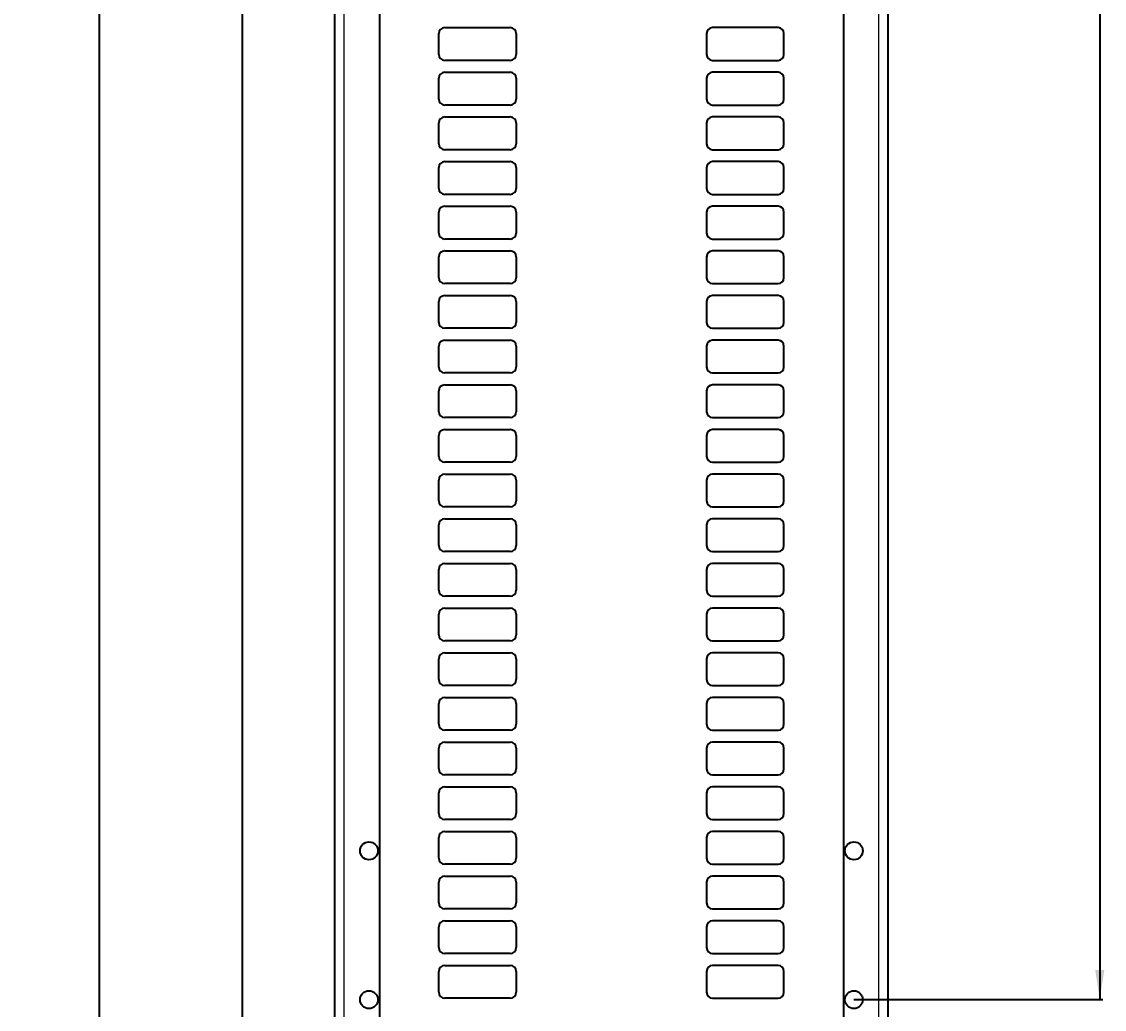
# Model space of a CAD drawing. Header units: millimetres. Extents: x -312 to 553, y -456 to 1988.
# Drawn here: x -312.1 to 51.9, y -152 to 179.8 of the extents above; entities that cross this region are included whole.
import ezdxf

# ---------------------------------------------------------------- set-up
doc = ezdxf.new("R2010")
doc.units = ezdxf.units.MM
doc.layers.add('FORMAT', color=7, linetype='Continuous')
doc.styles.add('SLDTEXTSTYLE0', font='TXT', dxfattribs={"width": 0.75})
doc.dimstyles.new('SLDDIMSTYLE0', dxfattribs={"dimtxt": 20, "dimasz": 10, "dimexe": 0, "dimexo": 0.0625, "dimgap": 5, "dimtad": 2, "dimdec": 1, "dimrnd": 1e-09, "dimzin": 12, "dimdsep": 46, "dimtxsty": 'SLDTEXTSTYLE0', "dimsah": 1, "dimcen": 0.09, "dimadec": 0, "dimazin": 3, "dimtfac": 1, "dimtofl": 0, "dimtmove": 0, "dimatfit": 3, "dimfxl": 0, "dimfrac": 2, "dimtolj": 1, "dimtzin": 12, "dimarcsym": 0})

# ---------------------------------------------------------------- blocks, each defined once
blk = doc.blocks.new('_D')
at = {"layer": 'FORMAT'}
for p, q in [((-178.34, 1842.76), (-286.98, 1842.76)), ((-285.98, 1842.76), (-285.98, -240.26)), ((-178.34, -240.26), (-286.98, -240.26))]:
    blk.add_line(p, q, dxfattribs=at)
for points in [[(-285.98, 1842.76), (-287.52, 1832.76), (-284.45, 1832.76)], [(-285.98, -240.26), (-284.45, -230.26), (-287.52, -230.26)]]:
    blk.add_solid(points, dxfattribs=at)
at = {"layer": 'FORMAT', "insert": (-311.77, 771.7), "char_height": 20, "attachment_point": 1, "rotation": 90, "style": 'SLDTEXTSTYLE0'}
blk.add_mtext('2083', dxfattribs=at)
blk = doc.blocks.new('_D_2')
at = {"layer": 'FORMAT'}
for p, q in [((-32.32, 1751.25), (51.32, 1751.25)), ((50.32, 1751.25), (50.32, -148.75)), ((-32.32, -148.75), (51.32, -148.75))]:
    blk.add_line(p, q, dxfattribs=at)
for points in [[(50.32, 1751.25), (48.78, 1741.25), (51.85, 1741.25)], [(50.32, -148.75), (51.85, -138.75), (48.78, -138.75)]]:
    blk.add_solid(points, dxfattribs=at)
at = {"layer": 'FORMAT', "insert": (24.53, 771.7), "char_height": 20, "attachment_point": 1, "rotation": 90, "style": 'SLDTEXTSTYLE0'}
blk.add_mtext('1900', dxfattribs=at)
blk = doc.blocks.new('_D_4')
at = {"layer": 'FORMAT'}
for p, q in [((-191.83, 801.24), (-191.83, -298.25)), ((-35.83, 801.24), (-35.83, -298.25)), ((-191.83, -297.25), (-35.83, -297.25))]:
    blk.add_line(p, q, dxfattribs=at)
for points in [[(-191.83, -297.25), (-181.83, -298.79), (-181.83, -295.71)], [(-35.83, -297.25), (-45.83, -295.71), (-45.83, -298.79)]]:
    blk.add_solid(points, dxfattribs=at)
at = {"layer": 'FORMAT', "insert": (-136, -271.47), "char_height": 20, "attachment_point": 1, "style": 'SLDTEXTSTYLE0'}
blk.add_mtext('156', dxfattribs=at)
blk = doc.blocks.new('_D_5')
at = {"layer": 'FORMAT'}
for p, q in [((-191.84, 1826.25), (-238.98, 1826.25)), ((-237.98, 1826.25), (-237.98, -223.75)), ((-191.84, -223.75), (-238.98, -223.75))]:
    blk.add_line(p, q, dxfattribs=at)
for points in [[(-237.98, 1826.25), (-239.52, 1816.25), (-236.45, 1816.25)], [(-237.98, -223.75), (-236.45, -213.75), (-239.52, -213.75)]]:
    blk.add_solid(points, dxfattribs=at)
at = {"layer": 'FORMAT', "insert": (-263.77, 771.7), "char_height": 20, "attachment_point": 1, "rotation": 90, "style": 'SLDTEXTSTYLE0'}
blk.add_mtext('2050', dxfattribs=at)

msp = doc.modelspace()

# ---------------------------------------------------------------- linework, layer by layer
at = {"color": 7, "linetype": 'Continuous', "lineweight": 25}
for p, q in [((-206.83, -240.25), (-206.83, 1842.75)), ((-20.83, -240.25), (-20.83, 1842.75)), ((-171.83, 168.75), (-171.83, 175.75)), ((-169.83, 177.75), (-147.83, 177.75)), ((-145.83, 175.75), (-145.83, 168.75)), ((-81.83, 175.75), (-81.83, 168.75)), ((-57.83, 177.75), (-79.83, 177.75)), ((-55.83, 168.75), (-55.83, 175.75)), ((-147.83, 166.75), (-169.83, 166.75)), ((-79.83, 166.75), (-57.83, 166.75)), ((-171.83, 153.75), (-171.83, 160.75)), ((-169.83, 162.75), (-147.83, 162.75)), ((-145.83, 160.75), (-145.83, 153.75)), ((-81.83, 160.75), (-81.83, 153.75)), ((-57.83, 162.75), (-79.83, 162.75)), ((-55.83, 153.75), (-55.83, 160.75)), ((-147.83, 151.75), (-169.83, 151.75)), ((-79.83, 151.75), (-57.83, 151.75)), ((-171.83, 138.75), (-171.83, 145.75)), ((-169.83, 147.75), (-147.83, 147.75)), ((-145.83, 145.75), (-145.83, 138.75)), ((-81.83, 145.75), (-81.83, 138.75)), ((-57.83, 147.75), (-79.83, 147.75)), ((-55.83, 138.75), (-55.83, 145.75)), ((-147.83, 136.75), (-169.83, 136.75)), ((-79.83, 136.75), (-57.83, 136.75)), ((-169.83, 132.75), (-147.83, 132.75)), ((-57.83, 132.75), (-79.83, 132.75)), ((-171.83, 123.75), (-171.83, 130.75)), ((-145.83, 130.75), (-145.83, 123.75)), ((-81.83, 130.75), (-81.83, 123.75)), ((-55.83, 123.75), (-55.83, 130.75)), ((-147.83, 121.75), (-169.83, 121.75)), ((-79.83, 121.75), (-57.83, 121.75)), ((-169.83, 117.75), (-147.83, 117.75)), ((-57.83, 117.75), (-79.83, 117.75)), ((-171.83, 108.75), (-171.83, 115.75)), ((-145.83, 115.75), (-145.83, 108.75)), ((-81.83, 115.75), (-81.83, 108.75)), ((-55.83, 108.75), (-55.83, 115.75)), ((-147.83, 106.75), (-169.83, 106.75)), ((-79.83, 106.75), (-57.83, 106.75)), ((-169.83, 102.75), (-147.83, 102.75)), ((-57.83, 102.75), (-79.83, 102.75)), ((-171.83, 93.75), (-171.83, 100.75)), ((-145.83, 100.75), (-145.83, 93.75)), ((-81.83, 100.75), (-81.83, 93.75)), ((-55.83, 93.75), (-55.83, 100.75)), ((-147.83, 91.75), (-169.83, 91.75)), ((-79.83, 91.75), (-57.83, 91.75)), ((-169.83, 87.75), (-147.83, 87.75)), ((-57.83, 87.75), (-79.83, 87.75)), ((-171.83, 78.75), (-171.83, 85.75)), ((-145.83, 85.75), (-145.83, 78.75)), ((-81.83, 85.75), (-81.83, 78.75)), ((-55.83, 78.75), (-55.83, 85.75)), ((-147.83, 76.75), (-169.83, 76.75)), ((-79.83, 76.75), (-57.83, 76.75)), ((-171.83, 63.75), (-171.83, 70.75)), ((-169.83, 72.75), (-147.83, 72.75)), ((-145.83, 70.75), (-145.83, 63.75)), ((-81.83, 70.75), (-81.83, 63.75)), ((-57.83, 72.75), (-79.83, 72.75)), ((-55.83, 63.75), (-55.83, 70.75)), ((-147.83, 61.75), (-169.83, 61.75)), ((-79.83, 61.75), (-57.83, 61.75)), ((-171.83, 48.75), (-171.83, 55.75)), ((-169.83, 57.75), (-147.83, 57.75)), ((-145.83, 55.75), (-145.83, 48.75)), ((-81.83, 55.75), (-81.83, 48.75)), ((-57.83, 57.75), (-79.83, 57.75)), ((-55.83, 48.75), (-55.83, 55.75)), ((-147.83, 46.75), (-169.83, 46.75)), ((-79.83, 46.75), (-57.83, 46.75)), ((-171.83, 33.75), (-171.83, 40.75)), ((-169.83, 42.75), (-147.83, 42.75)), ((-145.83, 40.75), (-145.83, 33.75)), ((-81.83, 40.75), (-81.83, 33.75)), ((-57.83, 42.75), (-79.83, 42.75)), ((-55.83, 33.75), (-55.83, 40.75)), ((-147.83, 31.75), (-169.83, 31.75)), ((-79.83, 31.75), (-57.83, 31.75)), ((-171.83, 18.75), (-171.83, 25.75)), ((-169.83, 27.75), (-147.83, 27.75)), ((-145.83, 25.75), (-145.83, 18.75)), ((-81.83, 25.75), (-81.83, 18.75)), ((-57.83, 27.75), (-79.83, 27.75)), ((-55.83, 18.75), (-55.83, 25.75)), ((-147.83, 16.75), (-169.83, 16.75)), ((-79.83, 16.75), (-57.83, 16.75)), ((-169.83, 12.75), (-147.83, 12.75)), ((-57.83, 12.75), (-79.83, 12.75)), ((-171.83, 3.75), (-171.83, 10.75)), ((-145.83, 10.75), (-145.83, 3.75)), ((-81.83, 10.75), (-81.83, 3.75)), ((-55.83, 3.75), (-55.83, 10.75)), ((-147.83, 1.75), (-169.83, 1.75)), ((-79.83, 1.75), (-57.83, 1.75)), ((-169.83, -2.25), (-147.83, -2.25)), ((-57.83, -2.25), (-79.83, -2.25)), ((-171.83, -11.25), (-171.83, -4.25)), ((-145.83, -4.25), (-145.83, -11.25)), ((-81.83, -4.25), (-81.83, -11.25)), ((-55.83, -11.25), (-55.83, -4.25)), ((-147.83, -13.25), (-169.83, -13.25)), ((-79.83, -13.25), (-57.83, -13.25)), ((-169.83, -17.25), (-147.83, -17.25)), ((-57.83, -17.25), (-79.83, -17.25)), ((-171.83, -26.25), (-171.83, -19.25)), ((-145.83, -19.25), (-145.83, -26.25)), ((-81.83, -19.25), (-81.83, -26.25)), ((-55.83, -26.25), (-55.83, -19.25)), ((-147.83, -28.25), (-169.83, -28.25)), ((-79.83, -28.25), (-57.83, -28.25)), ((-169.83, -32.25), (-147.83, -32.25)), ((-57.83, -32.25), (-79.83, -32.25)), ((-171.83, -41.25), (-171.83, -34.25)), ((-145.83, -34.25), (-145.83, -41.25)), ((-81.83, -34.25), (-81.83, -41.25)), ((-55.83, -41.25), (-55.83, -34.25)), ((-147.83, -43.25), (-169.83, -43.25)), ((-79.83, -43.25), (-57.83, -43.25)), ((-169.83, -47.25), (-147.83, -47.25)), ((-57.83, -47.25), (-79.83, -47.25)), ((-171.83, -56.25), (-171.83, -49.25)), ((-145.83, -49.25), (-145.83, -56.25)), ((-81.83, -49.25), (-81.83, -56.25)), ((-55.83, -56.25), (-55.83, -49.25)), ((-147.83, -58.25), (-169.83, -58.25)), ((-79.83, -58.25), (-57.83, -58.25)), ((-171.83, -71.25), (-171.83, -64.25)), ((-169.83, -62.25), (-147.83, -62.25)), ((-145.83, -64.25), (-145.83, -71.25)), ((-81.83, -64.25), (-81.83, -71.25)), ((-57.83, -62.25), (-79.83, -62.25)), ((-55.83, -71.25), (-55.83, -64.25)), ((-147.83, -73.25), (-169.83, -73.25)), ((-79.83, -73.25), (-57.83, -73.25)), ((-171.83, -86.25), (-171.83, -79.25)), ((-169.83, -77.25), (-147.83, -77.25)), ((-145.83, -79.25), (-145.83, -86.25)), ((-81.83, -79.25), (-81.83, -86.25)), ((-57.83, -77.25), (-79.83, -77.25)), ((-55.83, -86.25), (-55.83, -79.25)), ((-147.83, -88.25), (-169.83, -88.25)), ((-79.83, -88.25), (-57.83, -88.25)), ((-171.83, -101.25), (-171.83, -94.25)), ((-169.83, -92.25), (-147.83, -92.25)), ((-145.83, -94.25), (-145.83, -101.25)), ((-81.83, -94.25), (-81.83, -101.25)), ((-57.83, -92.25), (-79.83, -92.25)), ((-55.83, -101.25), (-55.83, -94.25)), ((-147.83, -103.25), (-169.83, -103.25)), ((-79.83, -103.25), (-57.83, -103.25)), ((-169.83, -107.25), (-147.83, -107.25)), ((-57.83, -107.25), (-79.83, -107.25)), ((-171.83, -116.25), (-171.83, -109.25)), ((-145.83, -109.25), (-145.83, -116.25)), ((-81.83, -109.25), (-81.83, -116.25)), ((-55.83, -116.25), (-55.83, -109.25)), ((-147.83, -118.25), (-169.83, -118.25)), ((-79.83, -118.25), (-57.83, -118.25)), ((-169.83, -122.25), (-147.83, -122.25)), ((-57.83, -122.25), (-79.83, -122.25)), ((-171.83, -131.25), (-171.83, -124.25)), ((-145.83, -124.25), (-145.83, -131.25)), ((-81.83, -124.25), (-81.83, -131.25)), ((-55.83, -131.25), (-55.83, -124.25)), ((-147.83, -133.25), (-169.83, -133.25)), ((-79.83, -133.25), (-57.83, -133.25)), ((-169.83, -137.25), (-147.83, -137.25)), ((-57.83, -137.25), (-79.83, -137.25)), ((-171.83, -146.25), (-171.83, -139.25)), ((-145.83, -139.25), (-145.83, -146.25)), ((-81.83, -139.25), (-81.83, -146.25)), ((-55.83, -146.25), (-55.83, -139.25)), ((-147.83, -148.25), (-169.83, -148.25)), ((-79.83, -148.25), (-57.83, -148.25))]:
    msp.add_line(p, q, dxfattribs=at)
at = {"color": 8, "linetype": 'Continuous', "lineweight": 18}
for p, q in [((-203.73, 1842.75), (-203.73, -240.25)), ((-23.93, -240.25), (-23.93, 1842.75))]:
    msp.add_line(p, q, dxfattribs=at)
at = {"color": 7, "linetype": 'Continuous', "lineweight": 25}
for centre in [(-195.33, -98.75), (-32.33, -98.75), (-195.33, -148.75), (-32.33, -148.75)]:
    msp.add_circle(centre, 3, dxfattribs=at)
for centre, start, end in [((-169.83, 175.75), 90, 180), ((-147.83, 175.75), 0, 90), ((-79.83, 175.75), 90, 180), ((-57.83, 175.75), 0, 90), ((-169.83, 168.75), 180, 270), ((-147.83, 168.75), 270, 0), ((-79.83, 168.75), 180, 270), ((-57.83, 168.75), 270, 0), ((-169.83, 160.75), 90, 180), ((-147.83, 160.75), 0, 90), ((-79.83, 160.75), 90, 180), ((-57.83, 160.75), 0, 90), ((-169.83, 153.75), 180, 270), ((-147.83, 153.75), 270, 360), ((-79.83, 153.75), 180, 270), ((-57.83, 153.75), 270, 0), ((-169.83, 145.75), 90, 180), ((-147.83, 145.75), 0, 90), ((-79.83, 145.75), 90, 180), ((-57.83, 145.75), 0, 90), ((-169.83, 138.75), 180, 270), ((-147.83, 138.75), 270, 0), ((-79.83, 138.75), 180, 270), ((-57.83, 138.75), 270, 0), ((-169.83, 130.75), 90, 180), ((-147.83, 130.75), 0, 90), ((-79.83, 130.75), 90, 180), ((-57.83, 130.75), 0, 90), ((-169.83, 123.75), 180, 270), ((-147.83, 123.75), 270, 0), ((-79.83, 123.75), 180, 270), ((-57.83, 123.75), 270, 0), ((-169.83, 115.75), 90, 180), ((-147.83, 115.75), 0, 90), ((-79.83, 115.75), 90, 180), ((-57.83, 115.75), 0, 90), ((-169.83, 108.75), 180, 270), ((-147.83, 108.75), 270, 0), ((-79.83, 108.75), 180, 270), ((-57.83, 108.75), 270, 0), ((-169.83, 100.75), 90, 180), ((-147.83, 100.75), 0, 90), ((-79.83, 100.75), 90, 180), ((-57.83, 100.75), 0, 90), ((-169.83, 93.75), 180, 270), ((-147.83, 93.75), 270, 0), ((-79.83, 93.75), 180, 270), ((-57.83, 93.75), 270, 0), ((-169.83, 85.75), 90, 180), ((-147.83, 85.75), 0, 90), ((-79.83, 85.75), 90, 180), ((-57.83, 85.75), 0, 90), ((-169.83, 78.75), 180, 270), ((-147.83, 78.75), 270, 360), ((-79.83, 78.75), 180, 270), ((-57.83, 78.75), 270, 0), ((-169.83, 70.75), 90, 180), ((-147.83, 70.75), 0, 90), ((-79.83, 70.75), 90, 180), ((-57.83, 70.75), 0, 90), ((-169.83, 63.75), 180, 270), ((-147.83, 63.75), 270, 0), ((-79.83, 63.75), 180, 270), ((-57.83, 63.75), 270, 0), ((-169.83, 55.75), 90, 180), ((-147.83, 55.75), 0, 90), ((-79.83, 55.75), 90, 180), ((-57.83, 55.75), 0, 90), ((-169.83, 48.75), 180, 270), ((-147.83, 48.75), 270, 360), ((-79.83, 48.75), 180, 270), ((-57.83, 48.75), 270, 0), ((-169.83, 40.75), 90, 180), ((-147.83, 40.75), 0, 90), ((-79.83, 40.75), 90, 180), ((-57.83, 40.75), 0, 90), ((-169.83, 33.75), 180, 270), ((-147.83, 33.75), 270, 0), ((-79.83, 33.75), 180, 270), ((-57.83, 33.75), 270, 0), ((-169.83, 25.75), 90, 180), ((-147.83, 25.75), 0, 90), ((-79.83, 25.75), 90, 180), ((-57.83, 25.75), 0, 90), ((-169.83, 18.75), 180, 270), ((-147.83, 18.75), 270, 360), ((-79.83, 18.75), 180, 270), ((-57.83, 18.75), 270, 0), ((-169.83, 10.75), 90, 180), ((-147.83, 10.75), 0, 90), ((-79.83, 10.75), 90, 180), ((-57.83, 10.75), 0, 90), ((-169.83, 3.75), 180, 270), ((-147.83, 3.75), 270, 0), ((-79.83, 3.75), 180, 270), ((-57.83, 3.75), 270, 0), ((-169.83, -4.25), 90, 180), ((-147.83, -4.25), 0, 90), ((-79.83, -4.25), 90, 180), ((-57.83, -4.25), 0, 90), ((-169.83, -11.25), 180, 270), ((-147.83, -11.25), 270, 0), ((-79.83, -11.25), 180, 270), ((-57.83, -11.25), 270, 0), ((-169.83, -19.25), 90, 180), ((-147.83, -19.25), 0, 90), ((-79.83, -19.25), 90, 180), ((-57.83, -19.25), 0, 90), ((-169.83, -26.25), 180, 270), ((-147.83, -26.25), 270, 0), ((-79.83, -26.25), 180, 270), ((-57.83, -26.25), 270, 0), ((-169.83, -34.25), 90, 180), ((-147.83, -34.25), 0, 90), ((-79.83, -34.25), 90, 180), ((-57.83, -34.25), 0, 90), ((-169.83, -41.25), 180, 270), ((-147.83, -41.25), 270, 0), ((-79.83, -41.25), 180, 270), ((-57.83, -41.25), 270, 0), ((-169.83, -49.25), 90, 180), ((-147.83, -49.25), 0, 90), ((-79.83, -49.25), 90, 180), ((-57.83, -49.25), 0, 90), ((-169.83, -56.25), 180, 270), ((-147.83, -56.25), 270, 0), ((-79.83, -56.25), 180, 270), ((-57.83, -56.25), 270, 0), ((-169.83, -64.25), 90, 180), ((-147.83, -64.25), 0, 90), ((-79.83, -64.25), 90, 180), ((-57.83, -64.25), 0, 90), ((-169.83, -71.25), 180, 270), ((-147.83, -71.25), 270, 0), ((-79.83, -71.25), 180, 270), ((-57.83, -71.25), 270, 0), ((-169.83, -79.25), 90, 180), ((-147.83, -79.25), 0, 90), ((-79.83, -79.25), 90, 180), ((-57.83, -79.25), 0, 90), ((-169.83, -86.25), 180, 270), ((-147.83, -86.25), 270, 0), ((-79.83, -86.25), 180, 270), ((-57.83, -86.25), 270, 0), ((-169.83, -94.25), 90, 180), ((-147.83, -94.25), 0, 90), ((-79.83, -94.25), 90, 180), ((-57.83, -94.25), 0, 90), ((-169.83, -101.25), 180, 270), ((-147.83, -101.25), 270, 0), ((-79.83, -101.25), 180, 270), ((-57.83, -101.25), 270, 0), ((-169.83, -109.25), 90, 180), ((-147.83, -109.25), 0, 90), ((-79.83, -109.25), 90, 180), ((-57.83, -109.25), 0, 90), ((-169.83, -116.25), 180, 270), ((-147.83, -116.25), 270, 0), ((-79.83, -116.25), 180, 270), ((-57.83, -116.25), 270, 0), ((-169.83, -124.25), 90, 180), ((-147.83, -124.25), 0, 90), ((-79.83, -124.25), 90, 180), ((-57.83, -124.25), 0, 90), ((-169.83, -131.25), 180, 270), ((-147.83, -131.25), 270, 0), ((-79.83, -131.25), 180, 270), ((-57.83, -131.25), 270, 0), ((-169.83, -139.25), 90, 180), ((-147.83, -139.25), 0, 90), ((-79.83, -139.25), 90, 180), ((-57.83, -139.25), 0, 90), ((-169.83, -146.25), 180, 270), ((-147.83, -146.25), 270, 0), ((-79.83, -146.25), 180, 270), ((-57.83, -146.25), 270, 0)]:
    msp.add_arc(centre, 2, start, end, dxfattribs=at)

# ---------------------------------------------------------------- dimensions: what is measured, and where the dimension line sits
at = {"layer": 'FORMAT'}
for base, p1, p2, angle, picture, middle in [((-285.98, -240.26), (-178.33, 1842.76), (-178.33, -240.26), 90, '_D', (-285.98, 801.25)), ((-237.98, -223.75), (-191.83, 1826.25), (-191.83, -223.75), 90, '_D_5', (-237.98, 801.25)), ((50.32, -148.75), (-32.33, 1751.25), (-32.33, -148.75), 90, '_D_2', (50.32, 801.25)), ((-35.83, -297.25), (-191.83, 801.25), (-35.83, 801.25), 0, '_D_4', (-113.83, -297.25))]:
    dim = msp.add_linear_dim(base=base, p1=p1, p2=p2, angle=angle, dimstyle='SLDDIMSTYLE0', dxfattribs=at)
    dim.commit()
    dim.dimension.update_dxf_attribs({"geometry": picture, "text_midpoint": middle, "dimtype": 160})

doc.saveas('drawing.dxf')
